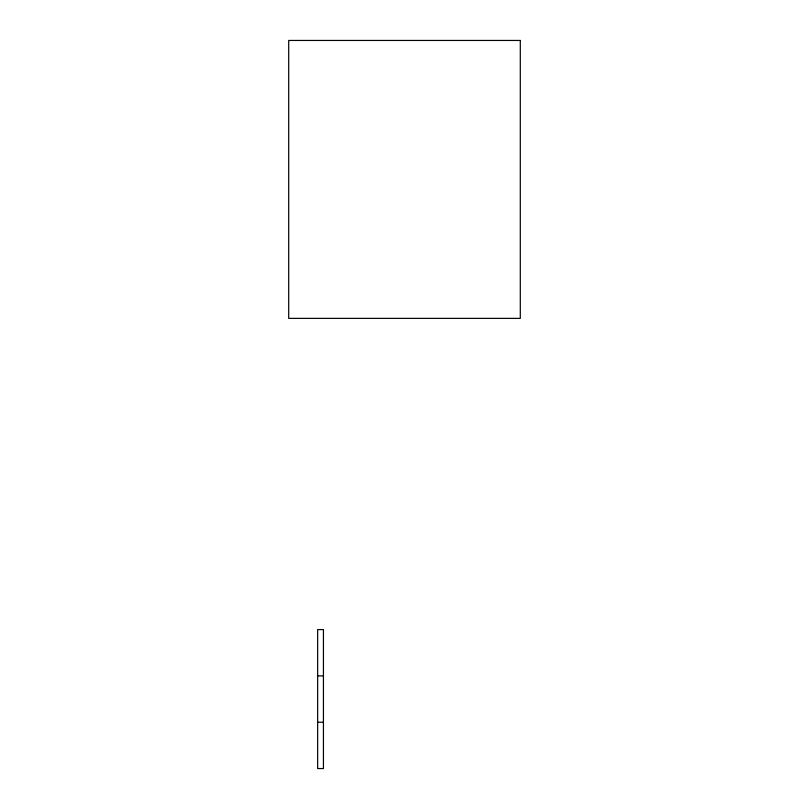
<?xml version="1.0" encoding="UTF-8"?>
<svg xmlns="http://www.w3.org/2000/svg" width="809" height="809" viewBox="0 0 809 809"><rect width="100%" height="100%" fill="white"/><g stroke="black" fill="none" stroke-linecap="round" stroke-linejoin="round"><path stroke-width="1.21" d="M317.654 675.909L323.438 675.909M317.654 722.225L323.438 722.225M520.298 40.45L288.702 40.45L288.702 318.372L520.298 318.372L520.298 40.45M323.438 629.584L317.654 629.584L317.654 768.55L323.438 768.55L323.438 629.584"/></g></svg>
